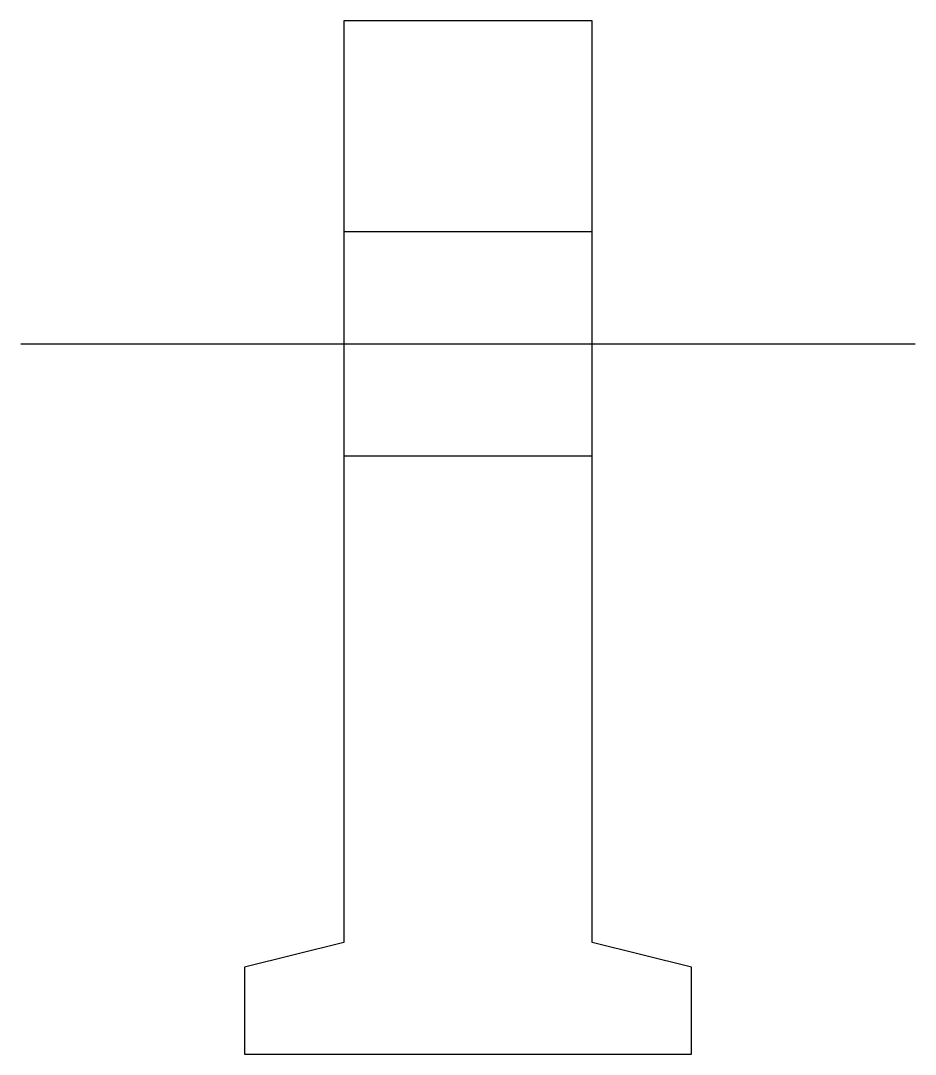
# Model space of a CAD drawing. Header units: millimetres. Extents: x -21.6 to 21.6, y 0 to 49.9.
import ezdxf

# ---------------------------------------------------------------- set-up
doc = ezdxf.new("R2010")
doc.units = ezdxf.units.MM
doc.layers.add('CUT_OUTER', color=1, linetype='Continuous')
doc.layers.add('GUIDE', color=3, linetype='Continuous')

msp = doc.modelspace()

# ---------------------------------------------------------------- linework, layer by layer
at = {"layer": 'CUT_OUTER'}
msp.add_lwpolyline([(-10.8, 0), (10.8, 0), (10.8, 4.2), (6, 5.4), (6, 49.9), (-6, 49.9), (-6, 5.4), (-10.8, 4.2)], close=True, dxfattribs=at)
at = {"layer": 'GUIDE'}
msp.add_lwpolyline([(-6, 28.9), (6, 28.9), (6, 39.7), (-6, 39.7)], close=True, dxfattribs=at)
msp.add_lwpolyline([(-21.6, 34.3), (21.6, 34.3)], dxfattribs=at)

doc.saveas('drawing.dxf')
